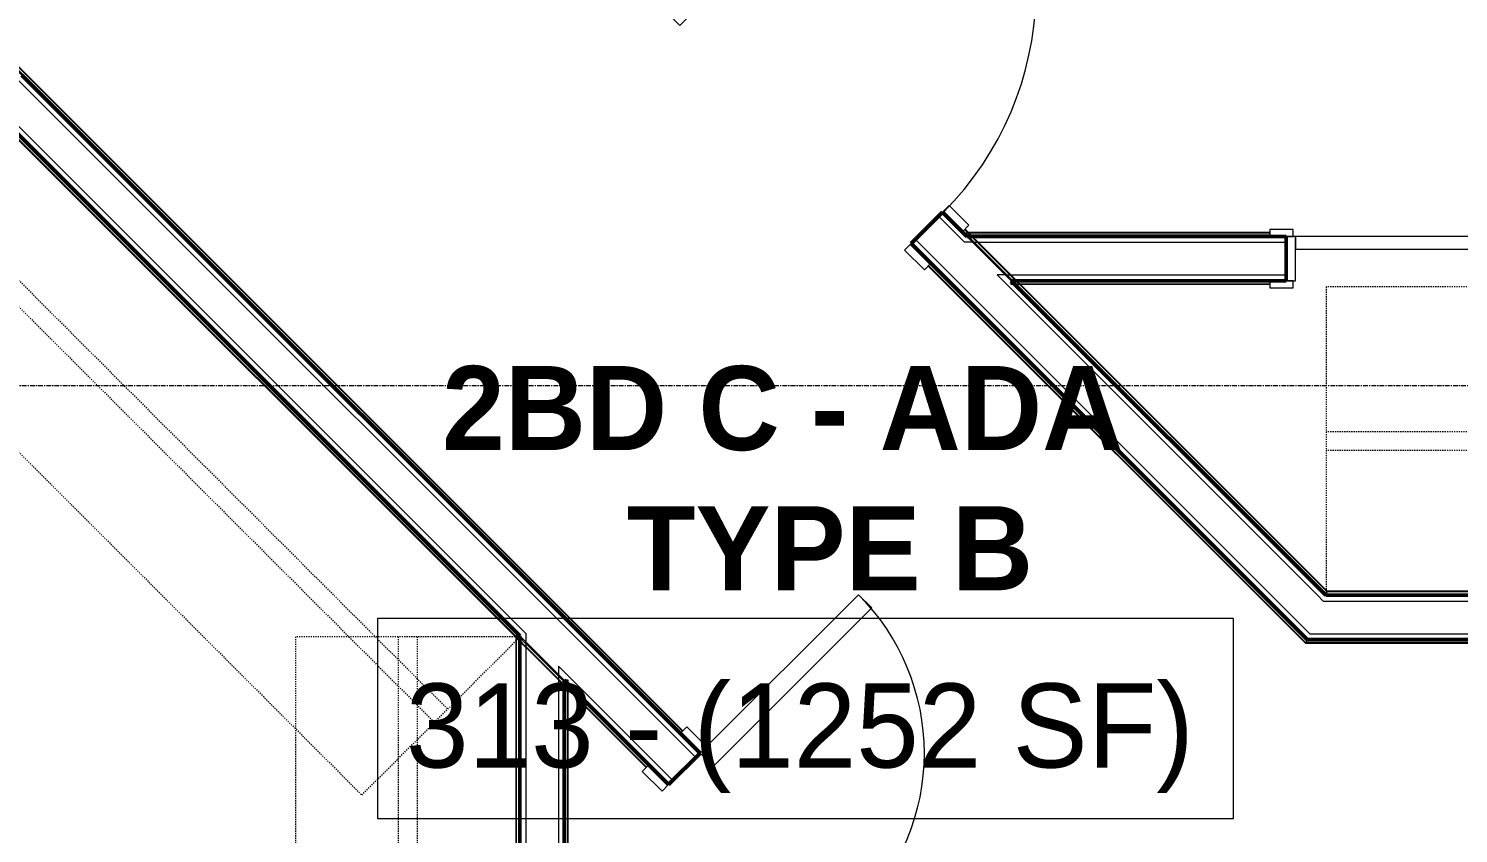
# Model space of a CAD drawing. Header units: inches. Extents: x -4218 to -1830, y 9767 to 12426.
# Drawn here: x -2404.9 to -2251.9, y 11487.3 to 11573.4 of the extents above; entities that cross this region are included whole.
import ezdxf

# ---------------------------------------------------------------- set-up
doc = ezdxf.new("R2010")
doc.units = ezdxf.units.IN
doc.header["$MEASUREMENT"] = 0
doc.linetypes.add('Dash', pattern=[0.25, 0.125, -0.125])
doc.linetypes.add('Grid Line 1_2_', pattern=[0.875, 0.5, -0.125, 0.125, -0.125])
for name, color, linetype, lineweight in [('0-1', 7, 'Continuous', 5), ('0-2', 253, 'Continuous', 9), ('A-AREA-IDEN', 2, 'Continuous', 9), ('A-DOOR-1', 7, 'Continuous', 9), ('A-DOOR-2', 50, 'Continuous', 20), ('A-DOOR-FRAM-1', 50, 'Continuous', 20), ('A-WALL-1', 250, 'Continuous', 50), ('A-WALL-2', 10, 'Continuous', 13), ('A-WALL-3', 254, 'Continuous', 9), ('A-WALL-4', 253, 'Continuous', 9), ('A-WALL-5', 252, 'Continuous', 9), ('A-WALL-6', 7, 'Continuous', 9), ('Q-CASE-HDLN-1', 7, 'Dash', 9), ('S-GRID-1', 1, 'Grid Line 1_2_', 9)]:
    doc.layers.add(name, color=color, linetype=linetype, lineweight=lineweight)
doc.styles.add('Century Gothic', font='ufonts.com_century-gothic.ttf', dxfattribs={"height": 9})
doc.styles.add('Century Gothic_B', font='GOTHICB.TTF', dxfattribs={"height": 9})

# ---------------------------------------------------------------- blocks, each defined once
blk = doc.blocks.new('Basic Wall _ INT - W4BØF - _5_8 GYP - 2X4 WOOD_BATT_ - 5_8 GYP_ - ___-2687657-BACKGROUND - 3RD FLOOR')
at = {"layer": 'A-WALL-4'}
for p, q in [((-2408.95, 11572.37), (-2408.95, 11572.28)), ((-2408.95, 11572.28), (-2408.95, 11572.08)), ((-2408.95, 11572.07), (-2408.95, 11571.98)), ((-2408.95, 11571.82), (-2408.95, 11571.79)), ((-2333.02, 11495.86), (-2335.14, 11497.98)), ((-2296.96, 11459.8), (-2299.05, 11461.89)), ((-2292.32, 11455.16), (-2292.3, 11455.17)), ((-2292.18, 11455.22), (-2292.12, 11455.25)), ((-2292.12, 11455.25), (-2291.97, 11455.31)), ((-2291.97, 11455.31), (-2291.91, 11455.33))]:
    blk.add_line(p, q, dxfattribs=at)
at = {"layer": 'A-WALL-5'}
for p, q in [((-2408.95, 11572.28), (-2334.89, 11498.23)), ((-2335.14, 11497.98), (-2408.95, 11571.79)), ((-2292.32, 11455.16), (-2296.96, 11459.8)), ((-2296.71, 11460.05), (-2291.97, 11455.31))]:
    blk.add_line(p, q, dxfattribs=at)
at = {"layer": 'A-WALL-6'}
for p, q in [((-2408.95, 11572.37), (-2334.85, 11498.27)), ((-2335.05, 11498.07), (-2408.95, 11571.96)), ((-2292.2, 11455.21), (-2296.87, 11459.89)), ((-2296.67, 11460.09), (-2291.91, 11455.33))]:
    blk.add_line(p, q, dxfattribs=at)
at = {"layer": 'A-WALL-6', "flags": 128}
for points in [[(-2408.95, 11571.96), (-2408.95, 11571.99), (-2408.95, 11572.07), (-2408.95, 11572.2), (-2408.95, 11572.37)], [(-2408.95, 11571.85), (-2408.95, 11571.88), (-2408.95, 11571.9), (-2408.95, 11571.93), (-2408.95, 11571.95), (-2408.95, 11571.96), (-2408.95, 11571.96)], [(-2292.2, 11455.21), (-2292.2, 11455.21), (-2292.21, 11455.21), (-2292.22, 11455.2), (-2292.24, 11455.2), (-2292.26, 11455.19), (-2292.28, 11455.18)], [(-2291.91, 11455.33), (-2292.03, 11455.28), (-2292.12, 11455.25), (-2292.18, 11455.22), (-2292.2, 11455.21)]]:
    blk.add_lwpolyline(points, dxfattribs=at)
blk = doc.blocks.new('Basic Wall _ INT - W4BØF - _5_8 GYP - 2X4 WOOD_BATT_ - 5_8 GYP_ - ___-2687656-BACKGROUND - 3RD FLOOR')
at = {"layer": 'A-WALL-4'}
for p, q in [((-2408.95, 11565.07), (-2408.95, 11565.03)), ((-2408.95, 11564.87), (-2408.95, 11564.78)), ((-2408.95, 11564.78), (-2408.95, 11564.57)), ((-2408.95, 11564.57), (-2408.95, 11564.48)), ((-2352.71, 11508.34), (-2352.59, 11508.22)), ((-2352.59, 11508.22), (-2352.5, 11508.12)), ((-2352.5, 11508.12), (-2352.44, 11508.07)), ((-2347.55, 11503.67), (-2352.3, 11508.42)), ((-2352.3, 11507.92), (-2351.68, 11507.3)), ((-2351.65, 11507.27), (-2348.17, 11503.8)), ((-2348.17, 11503.79), (-2347.55, 11503.17)), ((-2347.4, 11503.03), (-2347.35, 11502.97)), ((-2347.35, 11502.97), (-2347.25, 11502.88)), ((-2347.25, 11502.88), (-2347.14, 11502.76)), ((-2336.38, 11492.5), (-2338.5, 11494.62)), ((-2300.32, 11456.44), (-2302.44, 11458.56)), ((-2297.49, 11453.02), (-2297.42, 11453.05)), ((-2297.42, 11453.05), (-2297.28, 11453.11)), ((-2297.28, 11453.11), (-2297.21, 11453.14)), ((-2297.1, 11453.18), (-2297.07, 11453.19))]:
    blk.add_line(p, q, dxfattribs=at)
at = {"layer": 'A-WALL-5'}
for p, q in [((-2352.3, 11508.42), (-2408.95, 11565.07)), ((-2408.95, 11564.57), (-2352.71, 11508.34)), ((-2352.71, 11508.25), (-2352.59, 11508.13)), ((-2352.59, 11508.13), (-2352.5, 11508.04)), ((-2352.5, 11508.04), (-2352.44, 11507.98)), ((-2352.3, 11508.24), (-2351.68, 11507.62)), ((-2352.3, 11507.83), (-2351.68, 11507.21)), ((-2351.67, 11507.61), (-2348.17, 11504.12)), ((-2351.64, 11507.18), (-2348.17, 11503.71)), ((-2348.17, 11504.12), (-2347.55, 11503.49)), ((-2348.17, 11503.7), (-2347.55, 11503.08)), ((-2338.5, 11494.62), (-2347.55, 11503.67)), ((-2347.4, 11502.94), (-2347.35, 11502.88)), ((-2347.35, 11502.88), (-2347.25, 11502.79)), ((-2347.25, 11502.79), (-2347.14, 11502.67)), ((-2347.14, 11502.76), (-2338.75, 11494.37)), ((-2300.57, 11456.19), (-2297.42, 11453.05)), ((-2297.07, 11453.19), (-2300.32, 11456.44))]:
    blk.add_line(p, q, dxfattribs=at)
at = {"layer": 'A-WALL-6'}
for p, q in [((-2408.95, 11564.89), (-2352.3, 11508.24)), ((-2408.95, 11564.48), (-2352.71, 11508.25)), ((-2347.55, 11503.49), (-2338.59, 11494.53)), ((-2347.14, 11502.67), (-2338.79, 11494.33)), ((-2300.61, 11456.15), (-2297.49, 11453.02)), ((-2300.41, 11456.35), (-2297.2, 11453.14))]:
    blk.add_line(p, q, dxfattribs=at)
at = {"layer": 'A-WALL-6', "flags": 128}
for points in [[(-2408.95, 11564.89), (-2408.95, 11564.89), (-2408.95, 11564.91), (-2408.95, 11564.92), (-2408.95, 11564.95), (-2408.95, 11564.98), (-2408.95, 11565.01)], [(-2408.95, 11564.48), (-2408.95, 11564.65), (-2408.95, 11564.78), (-2408.95, 11564.86), (-2408.95, 11564.89)], [(-2297.2, 11453.14), (-2297.22, 11453.13), (-2297.28, 11453.11), (-2297.37, 11453.07), (-2297.49, 11453.02)], [(-2297.12, 11453.18), (-2297.14, 11453.17), (-2297.16, 11453.16), (-2297.17, 11453.15), (-2297.19, 11453.15), (-2297.2, 11453.14), (-2297.2, 11453.14)]]:
    blk.add_lwpolyline(points, dxfattribs=at)
blk = doc.blocks.new('OD_CW_Closet - OD_CW_Closet-2622403-BACKGROUND - 3RD FLOOR')
at = {"layer": 'Q-CASE-HDLN-1'}
for p, q in [((80.94, 24), (0.74, 24)), ((0.74, 24), (0.74, 0)), ((80.94, 0), (80.94, 24)), ((0.74, 13), (80.94, 13)), ((0.74, 11), (80.94, 11)), ((0.74, 0), (80.94, 0))]:
    blk.add_line(p, q, dxfattribs=at)
blk = doc.blocks.new('OD_CW_Closet - OD_CW_Closet-3118720-BACKGROUND - 3RD FLOOR')
at = {"layer": 'Q-CASE-HDLN-1'}
for p, q in [((78.86, 24), (0.74, 24)), ((0.74, 24), (0.74, 0)), ((78.86, 0), (78.86, 24)), ((0.74, 13), (78.86, 13)), ((0.74, 11), (78.86, 11)), ((0.74, 0), (78.86, 0))]:
    blk.add_line(p, q, dxfattribs=at)
blk = doc.blocks.new('Basic Wall _ INT - W4BØF - _5_8 GYP - 2X4 WOOD_BATT_ - 5_8 GYP_ - ___-2687659-BACKGROUND - 3RD FLOOR')
at = {"layer": 'A-WALL-4'}
for p, q in [((-2347.52, 11503.67), (-2347.55, 11503.67)), ((-2347.35, 11503.67), (-2347.41, 11503.67)), ((-2347.2, 11503.67), (-2347.34, 11503.67)), ((-2347.14, 11503.67), (-2347.2, 11503.67)), ((-2347.2, 11503.34), (-2347.2, 11503.67)), ((-2347.2, 11503.26), (-2347.2, 11503.32)), ((-2347.2, 11503.03), (-2347.2, 11503.1)), ((-2347.2, 11502.9), (-2347.2, 11503.01)), ((-2347.2, 11502.73), (-2347.2, 11502.88)), ((-2347.55, 11433.95), (-2347.52, 11433.98)), ((-2347.41, 11434.09), (-2347.35, 11434.16)), ((-2347.34, 11434.16), (-2347.2, 11434.31)), ((-2347.2, 11434.31), (-2347.14, 11434.37))]:
    blk.add_line(p, q, dxfattribs=at)
at = {"layer": 'A-WALL-5'}
for p, q in [((-2347.55, 11503.67), (-2347.51, 11503.67)), ((-2347.55, 11503.67), (-2347.55, 11433.95)), ((-2347.51, 11503.67), (-2347.42, 11503.67)), ((-2347.42, 11503.55), (-2347.42, 11503.67)), ((-2347.42, 11503.67), (-2347.25, 11503.67)), ((-2347.25, 11503.67), (-2347.14, 11503.67)), ((-2347.14, 11503.29), (-2347.14, 11503.67)), ((-2347.2, 11434.31), (-2347.2, 11502.73)), ((-2347.14, 11503.19), (-2347.14, 11503.26)), ((-2347.14, 11502.97), (-2347.14, 11503.04)), ((-2347.14, 11502.84), (-2347.14, 11502.95)), ((-2347.14, 11502.67), (-2347.14, 11502.81))]:
    blk.add_line(p, q, dxfattribs=at)
at = {"layer": 'A-WALL-6'}
for p, q in [((-2347.42, 11434.08), (-2347.42, 11503.54)), ((-2347.14, 11434.37), (-2347.14, 11502.67))]:
    blk.add_line(p, q, dxfattribs=at)
at = {"layer": 'A-WALL-6', "flags": 128}
for points in [[(-2347.42, 11434.08), (-2347.43, 11434.08), (-2347.43, 11434.07), (-2347.45, 11434.06), (-2347.46, 11434.04), (-2347.48, 11434.02), (-2347.51, 11434)], [(-2347.14, 11434.37), (-2347.25, 11434.25), (-2347.35, 11434.16), (-2347.4, 11434.1), (-2347.42, 11434.08)]]:
    blk.add_lwpolyline(points, dxfattribs=at)
blk = doc.blocks.new('Basic Wall _ INT - W4BØF - _5_8 GYP - 2X4 WOOD_BATT_ - 5_8 GYP_ - ___-2687658-BACKGROUND - 3RD FLOOR')
at = {"layer": 'A-WALL-4'}
for p, q in [((-2352.65, 11508.42), (-2352.71, 11508.42)), ((-2352.65, 11508.35), (-2352.65, 11508.42)), ((-2352.65, 11508.19), (-2352.65, 11508.32)), ((-2352.52, 11508.42), (-2352.58, 11508.42)), ((-2352.3, 11508.42), (-2352.32, 11508.42)), ((-2352.71, 11430.62), (-2352.65, 11430.56)), ((-2352.65, 11430.56), (-2352.5, 11430.41)), ((-2352.5, 11430.41), (-2352.44, 11430.34)), ((-2352.32, 11430.23), (-2352.3, 11430.2))]:
    blk.add_line(p, q, dxfattribs=at)
at = {"layer": 'A-WALL-5'}
for p, q in [((-2352.71, 11508.42), (-2352.61, 11508.42)), ((-2352.71, 11508.25), (-2352.71, 11508.38)), ((-2352.65, 11430.56), (-2352.65, 11508.19)), ((-2352.58, 11508.42), (-2352.52, 11508.42)), ((-2352.44, 11508.42), (-2352.42, 11508.42)), ((-2352.42, 11508.42), (-2352.36, 11508.42)), ((-2352.3, 11508.42), (-2352.3, 11430.2))]:
    blk.add_line(p, q, dxfattribs=at)
at = {"layer": 'A-WALL-6'}
for p, q in [((-2352.71, 11430.62), (-2352.71, 11508.25)), ((-2352.42, 11508.42), (-2352.42, 11430.33)), ((-2352.36, 11508.42), (-2352.34, 11508.42)), ((-2352.34, 11508.42), (-2352.3, 11508.42)), ((-2352.3, 11430.2), (-2352.34, 11430.25))]:
    blk.add_line(p, q, dxfattribs=at)
at = {"layer": 'A-WALL-6', "flags": 128}
for points in [[(-2352.42, 11430.33), (-2352.44, 11430.35), (-2352.5, 11430.41), (-2352.59, 11430.5), (-2352.71, 11430.62)], [(-2352.34, 11430.25), (-2352.36, 11430.27), (-2352.38, 11430.29), (-2352.4, 11430.31), (-2352.41, 11430.32), (-2352.42, 11430.33), (-2352.42, 11430.33)]]:
    blk.add_lwpolyline(points, dxfattribs=at)
blk = doc.blocks.new('SWING - DOUBLE - FLUSH - 4-0 x 6-8 - DUMMY-3207496-BACKGROUND - 3RD FLOOR')
at = {"layer": 'A-DOOR-1'}
for p, q in [((-24, 3.375), (-27, 3.375)), ((-27, 3.375), (-27, 2.375)), ((-24, 2.375), (-24, 3.375)), ((27, 3.375), (24, 3.375)), ((24, 3.375), (24, 2.375)), ((27, 2.375), (27, 3.375)), ((-27, 2.375), (-24, 2.375)), ((24, 2.375), (27, 2.375)), ((-24, -2.375), (-27, -2.375)), ((-27, -2.375), (-27, -3.375)), ((-24, -3.375), (-24, -2.375)), ((27, -2.375), (24, -2.375)), ((24, -2.375), (24, -3.375)), ((27, -3.375), (27, -2.375)), ((-27, -3.375), (-24, -3.375)), ((24, -3.375), (27, -3.375))]:
    blk.add_line(p, q, dxfattribs=at)
for centre, start, end in [((-24, 2.375), 360, 90), ((24, 2.375), 90, 180)]:
    blk.add_arc(centre, 24, start, end, dxfattribs=at)
at = {"layer": 'A-DOOR-2'}
for p, q in [((-24, 3.375), (-24, 26.375)), ((-24, 26.375), (-22, 26.375)), ((-22, 26.375), (-22, 2.375)), ((24, 26.375), (22, 26.375)), ((22, 26.375), (22, 2.375)), ((24, 3.375), (24, 26.375)), ((-22, 2.375), (-24, 2.375)), ((22, 2.375), (24, 2.375))]:
    blk.add_line(p, q, dxfattribs=at)
blk = doc.blocks.new('Basic Wall _ INT - W4BØF - _5_8 GYP - 2X4 WOOD_BATT_ - 5_8 GYP_ - ___-2694567-BACKGROUND - 3RD FLOOR')
at = {"layer": 'A-WALL-4'}
for p, q in [((-2266.07, 11512.8), (-2266.08, 11512.77)), ((-2266, 11512.98), (-2266.03, 11512.91)), ((-2265.94, 11513.13), (-2266, 11512.98)), ((-2265.91, 11513.19), (-2265.94, 11513.13))]:
    blk.add_line(p, q, dxfattribs=at)
at = {"layer": 'A-WALL-5'}
for p, q in [((-2266.08, 11512.77), (-2108.72, 11512.77)), ((-2109.14, 11513.13), (-2265.94, 11513.13))]:
    blk.add_line(p, q, dxfattribs=at)
at = {"layer": 'A-WALL-6'}
for p, q in [((-2108.72, 11512.9), (-2266.03, 11512.9)), ((-2109.14, 11513.19), (-2265.91, 11513.19))]:
    blk.add_line(p, q, dxfattribs=at)
at = {"layer": 'A-WALL-6', "flags": 128}
for points in [[(-2266.07, 11512.82), (-2266.06, 11512.84), (-2266.05, 11512.86), (-2266.04, 11512.87), (-2266.04, 11512.89), (-2266.03, 11512.9), (-2266.03, 11512.9)], [(-2266.03, 11512.9), (-2266.02, 11512.92), (-2266, 11512.98), (-2265.96, 11513.07), (-2265.91, 11513.19)]]:
    blk.add_lwpolyline(points, dxfattribs=at)
blk = doc.blocks.new('Basic Wall _ INT - W4BØF - _5_8 GYP - 2X4 WOOD_BATT_ - 5_8 GYP_ - ___-2694568-BACKGROUND - 3RD FLOOR')
at = {"layer": 'A-WALL-4'}
for p, q in [((-2268.05, 11508.02), (-2268.06, 11508)), ((-2268.2, 11507.67), (-2268.22, 11507.61)), ((-2268.14, 11507.82), (-2268.2, 11507.67)), ((-2268.11, 11507.88), (-2268.13, 11507.82))]:
    blk.add_line(p, q, dxfattribs=at)
at = {"layer": 'A-WALL-5'}
for p, q in [((-2268.05, 11508.02), (-2243.53, 11508.02)), ((-2243.94, 11507.67), (-2268.2, 11507.67))]:
    blk.add_line(p, q, dxfattribs=at)
at = {"layer": 'A-WALL-6'}
for p, q in [((-2243.94, 11507.61), (-2268.22, 11507.61)), ((-2268.1, 11507.9), (-2243.52, 11507.9))]:
    blk.add_line(p, q, dxfattribs=at)
at = {"layer": 'A-WALL-6', "flags": 128}
for points in [[(-2268.22, 11507.61), (-2268.17, 11507.73), (-2268.13, 11507.82), (-2268.11, 11507.88), (-2268.1, 11507.9)], [(-2268.1, 11507.9), (-2268.1, 11507.9), (-2268.1, 11507.91), (-2268.09, 11507.92), (-2268.09, 11507.94), (-2268.08, 11507.96), (-2268.07, 11507.98)]]:
    blk.add_lwpolyline(points, dxfattribs=at)
blk = doc.blocks.new('Basic Wall _ INT - W4BØF - _5_8 GYP - 2X4 WOOD_BATT_ - 5_8 GYP_ - ___-2694570-BACKGROUND - 3RD FLOOR')
at = {"layer": 'A-WALL-4'}
for p, q in [((-2299.73, 11546.42), (-2299.73, 11546.4)), ((-2299.73, 11546.28), (-2299.73, 11546.22)), ((-2299.73, 11546.22), (-2299.73, 11546.07)), ((-2299.73, 11546.07), (-2299.73, 11546.01)), ((-2299.39, 11546.07), (-2299.73, 11546.07)), ((-2299.32, 11546.07), (-2299.38, 11546.07)), ((-2299.1, 11546.07), (-2299.16, 11546.07)), ((-2298.97, 11546.07), (-2299.07, 11546.07)), ((-2298.8, 11546.07), (-2298.93, 11546.07))]:
    blk.add_line(p, q, dxfattribs=at)
at = {"layer": 'A-WALL-5'}
for p, q in [((-2299.73, 11546.38), (-2299.73, 11546.42)), ((-2299.73, 11546.42), (-2272.07, 11546.42)), ((-2299.73, 11546.3), (-2299.73, 11546.38)), ((-2299.73, 11546.3), (-2299.61, 11546.3)), ((-2299.73, 11546.01), (-2299.73, 11546.3)), ((-2299.33, 11546.01), (-2299.73, 11546.01)), ((-2299.26, 11546.01), (-2299.32, 11546.01)), ((-2299.03, 11546.01), (-2299.1, 11546.01)), ((-2298.9, 11546.01), (-2299.01, 11546.01)), ((-2298.73, 11546.01), (-2298.87, 11546.01)), ((-2272.07, 11546.07), (-2298.8, 11546.07))]:
    blk.add_line(p, q, dxfattribs=at)
at = {"layer": 'A-WALL-6'}
for p, q in [((-2299.61, 11546.3), (-2272.07, 11546.3)), ((-2272.07, 11546.01), (-2298.73, 11546.01))]:
    blk.add_line(p, q, dxfattribs=at)
blk = doc.blocks.new('Basic Wall _ INT - W4BØF - _5_8 GYP - 2X4 WOOD_BATT_ - 5_8 GYP_ - ___-2694569-BACKGROUND - 3RD FLOOR')
at = {"layer": 'A-WALL-4'}
for p, q in [((-2304.48, 11551.59), (-2304.48, 11551.53)), ((-2304.48, 11551.53), (-2304.48, 11551.46)), ((-2304.42, 11551.53), (-2304.48, 11551.53)), ((-2304.48, 11551.46), (-2304.48, 11551.38)), ((-2304.48, 11551.26), (-2304.48, 11551.27)), ((-2304.48, 11551.2), (-2304.48, 11551.17)), ((-2304.25, 11551.53), (-2304.41, 11551.53))]:
    blk.add_line(p, q, dxfattribs=at)
at = {"layer": 'A-WALL-5'}
for p, q in [((-2304.48, 11551.47), (-2304.48, 11551.59)), ((-2304.48, 11551.38), (-2304.48, 11551.46)), ((-2304.48, 11551.3), (-2304.48, 11551.32)), ((-2304.48, 11551.27), (-2304.48, 11551.3)), ((-2304.48, 11551.24), (-2304.48, 11551.26)), ((-2304.48, 11551.17), (-2272.07, 11551.17)), ((-2304.31, 11551.59), (-2304.47, 11551.59)), ((-2272.07, 11551.53), (-2304.25, 11551.53))]:
    blk.add_line(p, q, dxfattribs=at)
at = {"layer": 'A-WALL-6'}
for p, q in [((-2272.07, 11551.3), (-2304.48, 11551.3)), ((-2304.48, 11551.22), (-2304.48, 11551.24)), ((-2304.48, 11551.17), (-2304.48, 11551.22)), ((-2272.07, 11551.59), (-2304.31, 11551.59))]:
    blk.add_line(p, q, dxfattribs=at)
blk = doc.blocks.new('Basic Wall _ INT - W4BØF - _5_8 GYP - 2X4 WOOD_BATT_ - 5_8 GYP_ - ___-2694573-BACKGROUND - 3RD FLOOR')
at = {"layer": 'A-WALL-4'}
for p, q in [((-2308.32, 11548.29), (-2310.44, 11550.41)), ((-2268.06, 11508), (-2268.05, 11508.02)), ((-2268.22, 11507.61), (-2268.2, 11507.67)), ((-2268.2, 11507.67), (-2268.14, 11507.82)), ((-2268.13, 11507.82), (-2268.11, 11507.88))]:
    blk.add_line(p, q, dxfattribs=at)
at = {"layer": 'A-WALL-5'}
for p, q in [((-2308.57, 11548.05), (-2268.2, 11507.67)), ((-2268.05, 11508.02), (-2308.32, 11548.29))]:
    blk.add_line(p, q, dxfattribs=at)
at = {"layer": 'A-WALL-6'}
for p, q in [((-2308.61, 11548), (-2268.22, 11507.61)), ((-2308.41, 11548.21), (-2268.1, 11507.9))]:
    blk.add_line(p, q, dxfattribs=at)
at = {"layer": 'A-WALL-6', "flags": 128}
for points in [[(-2268.1, 11507.9), (-2268.11, 11507.88), (-2268.13, 11507.82), (-2268.17, 11507.73), (-2268.22, 11507.61)], [(-2268.07, 11507.98), (-2268.08, 11507.96), (-2268.09, 11507.94), (-2268.09, 11507.92), (-2268.1, 11507.91), (-2268.1, 11507.9), (-2268.1, 11507.9)]]:
    blk.add_lwpolyline(points, dxfattribs=at)
blk = doc.blocks.new('Basic Wall _ INT - W4BØF - _5_8 GYP - 2X4 WOOD_BATT_ - 5_8 GYP_ - ___-2694574-BACKGROUND - 3RD FLOOR')
at = {"layer": 'A-WALL-4'}
for p, q in [((-2304.96, 11551.65), (-2307.08, 11553.77)), ((-2299.73, 11546.42), (-2304.48, 11551.17)), ((-2304.4, 11551.59), (-2304.28, 11551.47)), ((-2304.28, 11551.47), (-2304.19, 11551.38)), ((-2304.19, 11551.38), (-2304.13, 11551.32)), ((-2303.94, 11551.13), (-2303.37, 11550.56)), ((-2303.36, 11550.55), (-2299.25, 11546.43)), ((-2299.09, 11546.28), (-2299.03, 11546.22)), ((-2299.03, 11546.22), (-2298.94, 11546.13)), ((-2298.94, 11546.13), (-2298.82, 11546.01)), ((-2266.08, 11512.77), (-2266.07, 11512.8)), ((-2266.03, 11512.91), (-2266, 11512.98)), ((-2266, 11512.98), (-2265.94, 11513.13)), ((-2265.94, 11513.13), (-2265.91, 11513.19))]:
    blk.add_line(p, q, dxfattribs=at)
at = {"layer": 'A-WALL-5'}
for p, q in [((-2304.48, 11551.17), (-2304.96, 11551.65)), ((-2304.71, 11551.9), (-2304.4, 11551.59)), ((-2304.31, 11551.59), (-2304.19, 11551.47)), ((-2303.68, 11550.55), (-2304.31, 11551.17)), ((-2304.19, 11551.47), (-2304.1, 11551.38)), ((-2304.1, 11551.38), (-2304.04, 11551.32)), ((-2303.9, 11551.17), (-2303.28, 11550.56)), ((-2300.2, 11547.07), (-2303.68, 11550.55)), ((-2303.27, 11550.55), (-2299.16, 11546.44)), ((-2299.56, 11546.43), (-2300.18, 11547.05)), ((-2266.08, 11512.77), (-2299.73, 11546.42)), ((-2299, 11546.28), (-2298.95, 11546.22)), ((-2298.94, 11546.22), (-2298.85, 11546.13)), ((-2298.85, 11546.13), (-2298.73, 11546.01)), ((-2298.82, 11546.01), (-2265.94, 11513.13))]:
    blk.add_line(p, q, dxfattribs=at)
at = {"layer": 'A-WALL-6'}
for p, q in [((-2304.31, 11551.17), (-2304.87, 11551.74)), ((-2304.67, 11551.94), (-2304.31, 11551.59)), ((-2266.03, 11512.9), (-2299.56, 11546.43)), ((-2298.73, 11546.01), (-2265.91, 11513.19))]:
    blk.add_line(p, q, dxfattribs=at)
at = {"layer": 'A-WALL-6', "flags": 128}
for points in [[(-2266.03, 11512.9), (-2266.03, 11512.9), (-2266.04, 11512.89), (-2266.04, 11512.87), (-2266.05, 11512.86), (-2266.06, 11512.84), (-2266.07, 11512.82)], [(-2265.91, 11513.19), (-2265.96, 11513.07), (-2266, 11512.98), (-2266.02, 11512.92), (-2266.03, 11512.9)]]:
    blk.add_lwpolyline(points, dxfattribs=at)
blk = doc.blocks.new('SWING - SINGLE - FLUSH - 2-10 x 6-8 - PRIVACY-3199405-BACKGROUND - 3RD FLOOR')
at = {"layer": 'A-DOOR-1'}
blk.add_arc((17, -2.38), 34.07, 180, 266.6343, dxfattribs=at)
at = {"layer": 'A-DOOR-2'}
for p, q in [((15, -2.38), (15, -36.38)), ((17, -2.38), (15, -2.38)), ((17, -2.38), (17, -36.38)), ((17, -36.38), (15, -36.38))]:
    blk.add_line(p, q, dxfattribs=at)
at = {"layer": 'A-DOOR-FRAM-1'}
for p, q in [((-20, 2.37), (-20, 3.37)), ((-20, 3.37), (-17, 3.37)), ((-17, 3.37), (-17, 2.37)), ((17, 2.37), (17, 3.37)), ((17, 3.37), (20, 3.37)), ((20, 3.37), (20, 2.37)), ((-17, 2.37), (-20, 2.37)), ((20, 2.37), (17, 2.37)), ((-20, -2.38), (-17, -2.38)), ((-20, -3.38), (-20, -2.38)), ((-17, -2.38), (-17, -3.38)), ((17, -2.38), (20, -2.38)), ((17, -3.38), (17, -2.38)), ((20, -2.38), (20, -3.38)), ((-17, -3.38), (-20, -3.38)), ((20, -3.38), (17, -3.38))]:
    blk.add_line(p, q, dxfattribs=at)
blk = doc.blocks.new('OD_CW_Closet - OD_CW_Closet-2067908-BACKGROUND - 3RD FLOOR')
at = {"layer": 'Q-CASE-HDLN-1'}
for p, q in [((158.05, 24), (0.74, 24)), ((158.05, -9), (158.05, 24)), ((0.74, 8.5), (158.05, 8.5)), ((0.74, 6.5), (158.05, 6.5)), ((0.74, -9), (158.05, -9))]:
    blk.add_line(p, q, dxfattribs=at)
blk = doc.blocks.new('SLIDING - FLUSH - 6-0 x 6-8-3203587-BACKGROUND - 3RD FLOOR')
at = {"layer": 'A-DOOR-1'}
for p, q in [((-36.25, 3), (-38.75, 3)), ((-38.75, 3), (-38.75, 2.25)), ((-38.75, 2.25), (-36.25, 2.25)), ((-36.25, 2.25), (-36.25, 3)), ((36.25, 3), (36.25, 2.25)), ((38.75, 3), (36.25, 3)), ((36.25, 2.25), (38.75, 2.25)), ((38.75, 2.25), (38.75, 3)), ((-36.25, -2.5), (-38.75, -2.5)), ((-38.75, -2.5), (-38.75, -3.25)), ((-36.25, -3.25), (-36.25, -2.5)), ((38.75, -2.5), (36.25, -2.5)), ((36.25, -2.5), (36.25, -3.25)), ((38.75, -3.25), (38.75, -2.5)), ((-38.75, -3.25), (-36.25, -3.25)), ((36.25, -3.25), (38.75, -3.25))]:
    blk.add_line(p, q, dxfattribs=at)
at = {"layer": 'A-DOOR-2'}
for p, q in [((1, 2.25), (-36, 2.25)), ((-36, 2.25), (-36, 0.875)), ((1, 0.875), (1, 2.25)), ((-36, 0.875), (1, 0.875)), ((36, 0.875), (-1, 0.875)), ((-1, 0.875), (-1, -0.5)), ((36, -0.5), (36, 0.875)), ((-1, -0.5), (36, -0.5))]:
    blk.add_line(p, q, dxfattribs=at)
at = {"layer": 'A-DOOR-FRAM-1'}
for p, q in [((-36, 2.25), (-37, 2.25)), ((-37, 2.25), (-37, -2.5)), ((-36, -2.5), (-36, 2.25)), ((37, 2.25), (36, 2.25)), ((36, 2.25), (36, -2.5)), ((37, -2.5), (37, 2.25)), ((-37, -2.5), (-36, -2.5)), ((36, -2.5), (37, -2.5))]:
    blk.add_line(p, q, dxfattribs=at)
blk = doc.blocks.new('CTR - 1st Phase - Unit Layouts_rvt-1-BACKGROUND - 3RD FLOOR')
at = {"layer": 'A-WALL-1'}
for p, q in [((-2333.02, 11495.86), (-2405.59, 11568.43)), ((-2408.95, 11565.07), (-2352.3, 11508.42)), ((-2307.08, 11553.77), (-2310.44, 11550.41)), ((-2304.48, 11551.17), (-2307.08, 11553.77)), ((-2270.32, 11551.17), (-2304.48, 11551.17)), ((-2270.32, 11546.42), (-2270.32, 11551.17)), ((-2310.44, 11550.41), (-2272.8, 11512.77)), ((-2299.73, 11546.42), (-2270.32, 11546.42)), ((-2266.08, 11512.77), (-2299.73, 11546.42)), ((-2272.8, 11512.77), (-2268.68, 11508.65)), ((-2108.72, 11512.77), (-2266.08, 11512.77)), ((-2352.3, 11508.42), (-2352.3, 11430.2)), ((-2268.68, 11508.65), (-2268.05, 11508.02)), ((-2268.05, 11508.02), (-2243.53, 11508.02)), ((-2347.55, 11503.67), (-2336.38, 11492.5)), ((-2347.55, 11433.95), (-2347.55, 11503.67)), ((-2336.38, 11492.5), (-2333.02, 11495.86))]:
    blk.add_line(p, q, dxfattribs=at)
at = {"layer": 'A-WALL-2'}
for p, q in [((-2333.46, 11495.42), (-2406.03, 11567.98)), ((-2351.67, 11508.68), (-2408.51, 11565.51)), ((-2304.74, 11550.55), (-2307.52, 11553.33)), ((-2271.92, 11512.77), (-2310, 11550.86)), ((-2303.86, 11550.55), (-2304.74, 11550.55)), ((-2303.86, 11550.55), (-2270.32, 11550.55)), ((-2300.36, 11547.05), (-2301.24, 11547.05)), ((-2266.97, 11512.77), (-2301.24, 11547.05)), ((-2300.36, 11547.05), (-2270.32, 11547.05)), ((-2271.29, 11512.15), (-2271.92, 11512.77)), ((-2266.34, 11512.15), (-2266.97, 11512.77)), ((-2267.79, 11508.65), (-2271.29, 11512.15)), ((-2266.34, 11512.15), (-2108.1, 11512.15)), ((-2351.67, 11508.68), (-2351.67, 11507.79)), ((-2267.79, 11508.65), (-2242.9, 11508.65)), ((-2351.67, 11507.79), (-2351.67, 11429.58)), ((-2335.94, 11492.94), (-2348.17, 11505.18)), ((-2348.17, 11505.18), (-2348.17, 11504.29)), ((-2348.17, 11504.29), (-2348.17, 11433.33))]:
    blk.add_line(p, q, dxfattribs=at)
at = {"layer": 'A-WALL-3'}
for p, q in [((-2304.96, 11551.65), (-2307.08, 11553.77)), ((-2304.42, 11551.17), (-2304.48, 11551.17)), ((-2304.2, 11551.17), (-2304.27, 11551.17)), ((-2304.07, 11551.17), (-2304.19, 11551.17)), ((-2303.9, 11551.17), (-2304.06, 11551.17)), ((-2310.44, 11550.41), (-2308.32, 11548.29)), ((-2299.73, 11546.42), (-2299.67, 11546.42)), ((-2299.53, 11546.22), (-2299.59, 11546.28)), ((-2299.51, 11546.42), (-2299.45, 11546.42)), ((-2299.42, 11546.42), (-2299.32, 11546.42)), ((-2299.29, 11546.42), (-2299.15, 11546.42)), ((-2299.44, 11546.13), (-2299.53, 11546.22)), ((-2299.32, 11546.01), (-2299.44, 11546.13)), ((-2352.3, 11508.42), (-2352.3, 11508.36)), ((-2352.3, 11508.2), (-2352.3, 11508.13)), ((-2352.3, 11508.1), (-2352.3, 11508)), ((-2352.3, 11507.97), (-2352.3, 11507.83)), ((-2347.55, 11503.61), (-2347.55, 11503.67)), ((-2347.55, 11503.38), (-2347.55, 11503.45)), ((-2347.4, 11503.52), (-2347.35, 11503.47)), ((-2347.35, 11503.47), (-2347.25, 11503.37)), ((-2347.55, 11503.25), (-2347.55, 11503.36)), ((-2347.55, 11503.08), (-2347.55, 11503.23)), ((-2347.25, 11503.37), (-2347.14, 11503.26)), ((-2333.02, 11495.86), (-2335.14, 11497.98)), ((-2338.5, 11494.62), (-2336.38, 11492.5))]:
    blk.add_line(p, q, dxfattribs=at)
at = {"layer": 'A-WALL-4'}
for p, q in [((-2335.14, 11497.98), (-2405.59, 11568.43)), ((-2408.95, 11565.07), (-2352.3, 11508.42)), ((-2304.48, 11551.17), (-2304.96, 11551.65)), ((-2272.07, 11551.17), (-2303.9, 11551.17)), ((-2270.32, 11551.17), (-2270.32, 11546.42)), ((-2308.32, 11548.29), (-2272.8, 11512.77)), ((-2299.15, 11546.42), (-2272.07, 11546.42)), ((-2266.08, 11512.77), (-2299.32, 11546.01)), ((-2268.05, 11508.02), (-2272.8, 11512.77)), ((-2109.14, 11512.77), (-2266.08, 11512.77)), ((-2268.05, 11508.02), (-2243.94, 11508.02)), ((-2352.3, 11507.83), (-2352.3, 11430.2)), ((-2347.55, 11433.95), (-2347.55, 11503.08)), ((-2347.14, 11503.26), (-2338.5, 11494.62))]:
    blk.add_line(p, q, dxfattribs=at)
at = {"layer": 'A-WALL-5'}
for p, q in [((-2310.44, 11550.41), (-2307.08, 11553.77)), ((-2333.02, 11495.86), (-2336.38, 11492.5))]:
    blk.add_line(p, q, dxfattribs=at)
at = {"layer": '0-2'}
for name, p in [('Basic Wall _ INT - W4BØF - _5_8 GYP - 2X4 WOOD_BATT_ - 5_8 GYP_ - ___-2694574-BACKGROUND - 3RD FLOOR', (0, 0)), ('Basic Wall _ INT - W4BØF - _5_8 GYP - 2X4 WOOD_BATT_ - 5_8 GYP_ - ___-2694573-BACKGROUND - 3RD FLOOR', (0, 0)), ('Basic Wall _ INT - W4BØF - _5_8 GYP - 2X4 WOOD_BATT_ - 5_8 GYP_ - ___-2687657-BACKGROUND - 3RD FLOOR', (0, 0)), ('Basic Wall _ INT - W4BØF - _5_8 GYP - 2X4 WOOD_BATT_ - 5_8 GYP_ - ___-2687656-BACKGROUND - 3RD FLOOR', (0, 0)), ('Basic Wall _ INT - W4BØF - _5_8 GYP - 2X4 WOOD_BATT_ - 5_8 GYP_ - ___-2694569-BACKGROUND - 3RD FLOOR', (0, 0)), ('SLIDING - FLUSH - 6-0 x 6-8-3203587-BACKGROUND - 3RD FLOOR', (-2233.32, 11548.92)), ('Basic Wall _ INT - W4BØF - _5_8 GYP - 2X4 WOOD_BATT_ - 5_8 GYP_ - ___-2694570-BACKGROUND - 3RD FLOOR', (0, 0)), ('Basic Wall _ INT - W4BØF - _5_8 GYP - 2X4 WOOD_BATT_ - 5_8 GYP_ - ___-2694567-BACKGROUND - 3RD FLOOR', (0, 0)), ('Basic Wall _ INT - W4BØF - _5_8 GYP - 2X4 WOOD_BATT_ - 5_8 GYP_ - ___-2687658-BACKGROUND - 3RD FLOOR', (0, 0)), ('Basic Wall _ INT - W4BØF - _5_8 GYP - 2X4 WOOD_BATT_ - 5_8 GYP_ - ___-2694568-BACKGROUND - 3RD FLOOR', (0, 0)), ('Basic Wall _ INT - W4BØF - _5_8 GYP - 2X4 WOOD_BATT_ - 5_8 GYP_ - ___-2687659-BACKGROUND - 3RD FLOOR', (0, 0))]:
    blk.add_blockref(name, p, dxfattribs=at)
for name, p, rotation in [('SWING - SINGLE - FLUSH - 2-10 x 6-8 - PRIVACY-3199405-BACKGROUND - 3RD FLOOR', (-2320.78, 11564.11), 134.9999999998699), ('OD_CW_Closet - OD_CW_Closet-2622403-BACKGROUND - 3RD FLOOR', (-2426.44, 11548.62), 314.9999999999441), ('OD_CW_Closet - OD_CW_Closet-2067908-BACKGROUND - 3RD FLOOR', (-2107.99, 11536.77), 180), ('SWING - DOUBLE - FLUSH - 4-0 x 6-8 - DUMMY-3207496-BACKGROUND - 3RD FLOOR', (-2317.73, 11477.21), 314.9999999998498), ('OD_CW_Closet - OD_CW_Closet-3118720-BACKGROUND - 3RD FLOOR', (-2376.3, 11509.07), 269.9999999999417)]:
    blk.add_blockref(name, p, dxfattribs=dict(at, rotation=rotation))

msp = doc.modelspace()

# ---------------------------------------------------------------- linework, layer by layer
at = {"layer": 'A-AREA-IDEN', "flags": 128}
msp.add_lwpolyline([(-2367.48, 11510.33), (-2275.99, 11510.33), (-2275.99, 11488.83), (-2367.48, 11488.83)], close=True, dxfattribs=at)
at = {"layer": 'S-GRID-1'}
msp.add_line((-1830.2, 11535.19), (-4168.71, 11535.19), dxfattribs=at)

# ---------------------------------------------------------------- block references
at = {"layer": '0-1'}
msp.add_blockref('CTR - 1st Phase - Unit Layouts_rvt-1-BACKGROUND - 3RD FLOOR', (0, 0), dxfattribs=at)

# ---------------------------------------------------------------- texts
at = {"layer": 'A-AREA-IDEN', "char_height": 9, "attachment_point": 1}
for s, insert, width, style in [('2BD C - ADA', (-2360.61, 11537.3), 93.93, 'Century Gothic_B'), ('TYPE B', (-2340.86, 11522.3), 46.359, 'Century Gothic_B'), ('313 - (1252 SF)', (-2364.48, 11503.33), 103.323, 'Century Gothic')]:
    msp.add_mtext(s, dxfattribs=dict(at, insert=insert, width=width, style=style))

doc.saveas('drawing.dxf')
